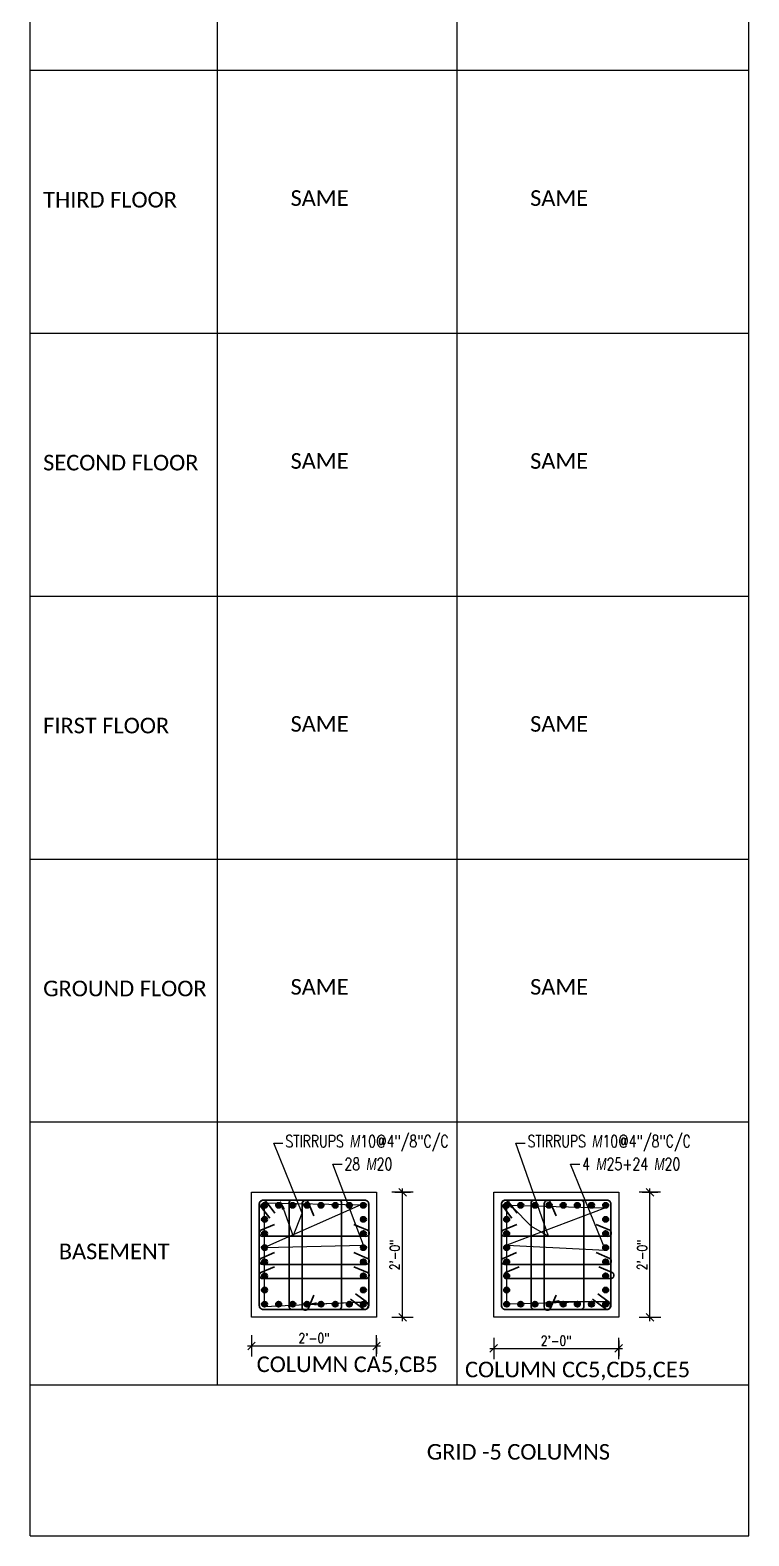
# Model space of a CAD drawing. Header units: inches. Extents: x 0 to 162649, y -36601 to -26324.
# Drawn here: x 143564.5 to 143702.5, y -29607 to -29317.8 of the extents above; entities that cross this region are included whole.
import ezdxf
from ezdxf import colors
from ezdxf.entities.mleader import LeaderData, LeaderLine
from ezdxf.math import Vec2, Vec3

# ---------------------------------------------------------------- set-up
doc = ezdxf.new("R2010")
doc.units = ezdxf.units.IN
doc.header["$MEASUREMENT"] = 0
for name, color, linetype, lineweight in [('Column', 211, 'Continuous', 9), ('dimention', 1, 'Continuous', 13), ('Line', 31, 'Continuous', 5), ('OL_AR_Text', 140, 'Continuous', 5), ('Rein', 3, 'Continuous', 30), ('Stirrups', 191, 'Continuous', 25), ('TEXT', 7, 'Continuous', 9)]:
    doc.layers.add(name, color=color, linetype=linetype, lineweight=lineweight)
doc.styles.add('1-8 Annotative Text', font='calibri.ttf', dxfattribs={"height": 0.125})
doc.styles.add('DIM', font='simplex.shx', dxfattribs={"width": 0.75})
doc.styles.add('rmtext', font='romans.shx', dxfattribs={"width": 0.8})
doc.dimstyles.new('DIM-24', dxfattribs={"dimscale": 24, "dimtxt": 0.078125, "dimasz": 0.0625, "dimexe": 0.0625, "dimexo": 0.015625, "dimgap": 0.015625, "dimtad": 1, "dimdec": 1, "dimzin": 3, "dimdsep": 46, "dimlunit": 4, "dimtxsty": 'rmtext', "dimblk": 'OBLIQUE', "dimcen": 0.09375, "dimdle": 0.03125, "dimclrd": 1, "dimclre": 1, "dimclrt": 2, "dimadec": 0, "dimazin": 0, "dimtfac": 0.75, "dimtdec": 1, "dimtix": 1, "dimtmove": 0, "dimatfit": 3, "dimfxl": 0.0625, "dimfxlon": 1, "dimfrac": 1, "dimtolj": 1, "dimtzin": 0, "dimlwd": -1, "dimlwe": 5, "dimarcsym": 0})

# ---------------------------------------------------------------- blocks, each defined once
blk = doc.blocks.new('_Oblique')
for p, q in [((-0.49, -0.49), (0.49, 0.49)), ((0, -1.37), (0, 1.38))]:
    blk.add_line(p, q)
blk = doc.blocks.new('*D789')
at = {"layer": 'Defpoints', "color": 0, "transparency": 16777216}
for p in [(143606.97, -29565), (143630.97, -29565), (143630.97, -29570.5)]:
    blk.add_point(p, dxfattribs=at)
at = {"layer": 'dimention', "color": 1, "lineweight": 5, "transparency": 16777216}
for p, q in [((143606.97, -29569), (143606.97, -29572)), ((143630.97, -29569), (143630.97, -29572))]:
    blk.add_line(p, q, dxfattribs=at)
at = {"layer": 'dimention', "color": 1, "transparency": 16777216}
blk.add_line((143606.22, -29570.5), (143631.72, -29570.5), dxfattribs=at)
at = {"layer": 'dimention', "color": 1, "transparency": 16777216, "xscale": 1.5, "yscale": 1.5, "zscale": 1.5, "rotation": 180}
blk.add_blockref('_Oblique', (143606.97, -29570.5), dxfattribs=at)
at = {"layer": 'dimention', "color": 1, "transparency": 16777216, "xscale": 1.5, "yscale": 1.5, "zscale": 1.5}
blk.add_blockref('_Oblique', (143630.97, -29570.5), dxfattribs=at)
at = {"layer": 'dimention', "color": 2, "transparency": 16777216, "insert": (143618.97, -29569.01), "char_height": 1.875, "attachment_point": 5, "style": 'rmtext'}
blk.add_mtext('\\A1;2\'-0"', dxfattribs=at)
blk = doc.blocks.new('*D790')
at = {"layer": 'Defpoints', "color": 0, "transparency": 16777216}
for p in [(143630.97, -29541), (143635.97, -29541), (143630.97, -29565)]:
    blk.add_point(p, dxfattribs=at)
at = {"layer": 'dimention', "color": 1, "transparency": 16777216}
blk.add_line((143635.97, -29565.75), (143635.97, -29540.25), dxfattribs=at)
at = {"layer": 'dimention', "color": 1, "lineweight": 5, "transparency": 16777216}
for p, q in [((143634.47, -29541), (143637.47, -29541)), ((143634.47, -29565), (143637.47, -29565))]:
    blk.add_line(p, q, dxfattribs=at)
at = {"layer": 'dimention', "color": 1, "transparency": 16777216, "xscale": 1.5, "yscale": 1.5, "zscale": 1.5}
for p, rotation in [((143635.97, -29541), 90), ((143635.97, -29565), 270)]:
    blk.add_blockref('_Oblique', p, dxfattribs=dict(at, rotation=rotation))
at = {"layer": 'dimention', "color": 2, "transparency": 16777216, "insert": (143634.48, -29553), "char_height": 1.875, "attachment_point": 5, "rotation": 90, "style": 'rmtext'}
blk.add_mtext('\\A1;2\'-0"', dxfattribs=at)
blk = doc.blocks.new('*D791')
at = {"layer": 'Defpoints', "color": 0, "transparency": 16777216}
for p in [(143653.47, -29565), (143677.47, -29565), (143677.47, -29571)]:
    blk.add_point(p, dxfattribs=at)
at = {"layer": 'dimention', "color": 1, "transparency": 16777216}
blk.add_line((143652.72, -29571), (143678.22, -29571), dxfattribs=at)
at = {"layer": 'dimention', "color": 1, "lineweight": 5, "transparency": 16777216}
for p, q in [((143653.47, -29569.5), (143653.47, -29572.5)), ((143677.47, -29569.5), (143677.47, -29572.5))]:
    blk.add_line(p, q, dxfattribs=at)
at = {"layer": 'dimention', "color": 1, "transparency": 16777216, "xscale": 1.5, "yscale": 1.5, "zscale": 1.5, "rotation": 180}
blk.add_blockref('_Oblique', (143653.47, -29571), dxfattribs=at)
at = {"layer": 'dimention', "color": 1, "transparency": 16777216, "xscale": 1.5, "yscale": 1.5, "zscale": 1.5}
blk.add_blockref('_Oblique', (143677.47, -29571), dxfattribs=at)
at = {"layer": 'dimention', "color": 2, "transparency": 16777216, "insert": (143665.47, -29569.51), "char_height": 1.875, "attachment_point": 5, "style": 'rmtext'}
blk.add_mtext('\\A1;2\'-0"', dxfattribs=at)
blk = doc.blocks.new('*D792')
at = {"layer": 'Defpoints', "color": 0, "transparency": 16777216}
for p in [(143677.47, -29541), (143683.47, -29541), (143677.47, -29565)]:
    blk.add_point(p, dxfattribs=at)
at = {"layer": 'dimention', "color": 1, "transparency": 16777216}
blk.add_line((143683.47, -29565.75), (143683.47, -29540.25), dxfattribs=at)
at = {"layer": 'dimention', "color": 1, "lineweight": 5, "transparency": 16777216}
for p, q in [((143681.97, -29541), (143684.97, -29541)), ((143681.97, -29565), (143684.97, -29565))]:
    blk.add_line(p, q, dxfattribs=at)
at = {"layer": 'dimention', "color": 1, "transparency": 16777216, "xscale": 1.5, "yscale": 1.5, "zscale": 1.5}
for p, rotation in [((143683.47, -29541), 90), ((143683.47, -29565), 270)]:
    blk.add_blockref('_Oblique', p, dxfattribs=dict(at, rotation=rotation))
at = {"layer": 'dimention', "color": 2, "transparency": 16777216, "insert": (143681.98, -29553), "char_height": 1.875, "attachment_point": 5, "rotation": 90, "style": 'rmtext'}
blk.add_mtext('\\A1;2\'-0"', dxfattribs=at)

msp = doc.modelspace()

# ---------------------------------------------------------------- hatches: boundary and pattern name
at = {"layer": 'Rein'}
h = msp.add_hatch(color=256, dxfattribs=at)
h.dxf.hatch_style = 1
h.paths.add_polyline_path([(143609.97, -29543.5, 1), (143608.97, -29543.5, 1)])
h = msp.add_hatch(color=256, dxfattribs=at)
h.dxf.hatch_style = 1
h.paths.add_polyline_path([(143612.68, -29543.5, 1), (143611.68, -29543.5, 1)])
h = msp.add_hatch(color=256, dxfattribs=at)
h.dxf.hatch_style = 1
h.paths.add_polyline_path([(143615.4, -29543.5, 1), (143614.4, -29543.5, 1)])
h = msp.add_hatch(color=256, dxfattribs=at)
h.dxf.hatch_style = 1
h.paths.add_polyline_path([(143618.11, -29543.5, 1), (143617.11, -29543.5, 1)])
h = msp.add_hatch(color=256, dxfattribs=at)
h.dxf.hatch_style = 1
h.paths.add_polyline_path([(143620.82, -29543.5, 1), (143619.82, -29543.5, 1)])
h = msp.add_hatch(color=256, dxfattribs=at)
h.dxf.hatch_style = 1
h.paths.add_polyline_path([(143623.54, -29543.5, 1), (143622.54, -29543.5, 1)])
h = msp.add_hatch(color=256, dxfattribs=at)
h.dxf.hatch_style = 1
h.paths.add_polyline_path([(143626.25, -29543.5, 1), (143625.25, -29543.5, 1)])
h = msp.add_hatch(color=256, dxfattribs=at)
h.dxf.hatch_style = 1
h.paths.add_polyline_path([(143628.97, -29543.5, 1), (143627.97, -29543.5, 1)])
h = msp.add_hatch(color=256, dxfattribs=at)
h.dxf.hatch_style = 1
h.paths.add_polyline_path([(143656.47, -29543.5, 1), (143655.47, -29543.5, 1)])
h = msp.add_hatch(color=256, dxfattribs=at)
h.dxf.hatch_style = 1
h.paths.add_polyline_path([(143659.18, -29543.5, 1), (143658.18, -29543.5, 1)])
h = msp.add_hatch(color=256, dxfattribs=at)
h.dxf.hatch_style = 1
h.paths.add_polyline_path([(143661.9, -29543.5, 1), (143660.9, -29543.5, 1)])
h = msp.add_hatch(color=256, dxfattribs=at)
h.dxf.hatch_style = 1
h.paths.add_polyline_path([(143664.61, -29543.5, 1), (143663.61, -29543.5, 1)])
h = msp.add_hatch(color=256, dxfattribs=at)
h.dxf.hatch_style = 1
h.paths.add_polyline_path([(143667.32, -29543.5, 1), (143666.32, -29543.5, 1)])
h = msp.add_hatch(color=256, dxfattribs=at)
h.dxf.hatch_style = 1
h.paths.add_polyline_path([(143670.04, -29543.5, 1), (143669.04, -29543.5, 1)])
h = msp.add_hatch(color=256, dxfattribs=at)
h.dxf.hatch_style = 1
h.paths.add_polyline_path([(143672.75, -29543.5, 1), (143671.75, -29543.5, 1)])
h = msp.add_hatch(color=256, dxfattribs=at)
h.dxf.hatch_style = 1
h.paths.add_polyline_path([(143675.47, -29543.5, 1), (143674.47, -29543.5, 1)])
h = msp.add_hatch(color=256, dxfattribs=at)
h.dxf.hatch_style = 1
h.paths.add_polyline_path([(143609.97, -29546.21, 1), (143608.97, -29546.21, 1)])
h = msp.add_hatch(color=256, dxfattribs=at)
h.dxf.hatch_style = 1
h.paths.add_polyline_path([(143628.97, -29546.21, 1), (143627.97, -29546.21, 1)])
h = msp.add_hatch(color=256, dxfattribs=at)
h.dxf.hatch_style = 1
h.paths.add_polyline_path([(143656.47, -29546.21, 1), (143655.47, -29546.21, 1)])
h = msp.add_hatch(color=256, dxfattribs=at)
h.dxf.hatch_style = 1
h.paths.add_polyline_path([(143675.47, -29546.21, 1), (143674.47, -29546.21, 1)])
h = msp.add_hatch(color=256, dxfattribs=at)
h.dxf.hatch_style = 1
h.paths.add_polyline_path([(143609.97, -29548.93, 1), (143608.97, -29548.93, 1)])
h = msp.add_hatch(color=256, dxfattribs=at)
h.dxf.hatch_style = 1
h.paths.add_polyline_path([(143628.97, -29548.93, 1), (143627.97, -29548.93, 1)])
h = msp.add_hatch(color=256, dxfattribs=at)
h.dxf.hatch_style = 1
h.paths.add_polyline_path([(143656.47, -29548.93, 1), (143655.47, -29548.93, 1)])
h = msp.add_hatch(color=256, dxfattribs=at)
h.dxf.hatch_style = 1
h.paths.add_polyline_path([(143675.47, -29548.93, 1), (143674.47, -29548.93, 1)])
h = msp.add_hatch(color=256, dxfattribs=at)
h.dxf.hatch_style = 1
h.paths.add_polyline_path([(143609.97, -29551.64, 1), (143608.97, -29551.64, 1)])
h = msp.add_hatch(color=256, dxfattribs=at)
h.dxf.hatch_style = 1
h.paths.add_polyline_path([(143628.97, -29551.64, 1), (143627.97, -29551.64, 1)])
h = msp.add_hatch(color=256, dxfattribs=at)
h.dxf.hatch_style = 1
h.paths.add_polyline_path([(143656.47, -29551.64, 1), (143655.47, -29551.64, 1)])
h = msp.add_hatch(color=256, dxfattribs=at)
h.dxf.hatch_style = 1
h.paths.add_polyline_path([(143675.47, -29551.64, 1), (143674.47, -29551.64, 1)])
h = msp.add_hatch(color=256, dxfattribs=at)
h.dxf.hatch_style = 1
h.paths.add_polyline_path([(143609.97, -29554.36, 1), (143608.97, -29554.36, 1)])
h = msp.add_hatch(color=256, dxfattribs=at)
h.dxf.hatch_style = 1
h.paths.add_polyline_path([(143628.97, -29554.36, 1), (143627.97, -29554.36, 1)])
h = msp.add_hatch(color=256, dxfattribs=at)
h.dxf.hatch_style = 1
h.paths.add_polyline_path([(143656.47, -29554.36, 1), (143655.47, -29554.36, 1)])
h = msp.add_hatch(color=256, dxfattribs=at)
h.dxf.hatch_style = 1
h.paths.add_polyline_path([(143675.47, -29554.36, 1), (143674.47, -29554.36, 1)])
h = msp.add_hatch(color=256, dxfattribs=at)
h.dxf.hatch_style = 1
h.paths.add_polyline_path([(143609.97, -29557.07, 1), (143608.97, -29557.07, 1)])
h = msp.add_hatch(color=256, dxfattribs=at)
h.dxf.hatch_style = 1
h.paths.add_polyline_path([(143628.97, -29557.07, 1), (143627.97, -29557.07, 1)])
h = msp.add_hatch(color=256, dxfattribs=at)
h.dxf.hatch_style = 1
h.paths.add_polyline_path([(143656.47, -29557.07, 1), (143655.47, -29557.07, 1)])
h = msp.add_hatch(color=256, dxfattribs=at)
h.dxf.hatch_style = 1
h.paths.add_polyline_path([(143675.47, -29557.07, 1), (143674.47, -29557.07, 1)])
h = msp.add_hatch(color=256, dxfattribs=at)
h.dxf.hatch_style = 1
h.paths.add_polyline_path([(143609.97, -29559.78, 1), (143608.97, -29559.78, 1)])
h = msp.add_hatch(color=256, dxfattribs=at)
h.dxf.hatch_style = 1
h.paths.add_polyline_path([(143628.97, -29559.78, 1), (143627.97, -29559.78, 1)])
h = msp.add_hatch(color=256, dxfattribs=at)
h.dxf.hatch_style = 1
h.paths.add_polyline_path([(143656.47, -29559.78, 1), (143655.47, -29559.78, 1)])
h = msp.add_hatch(color=256, dxfattribs=at)
h.dxf.hatch_style = 1
h.paths.add_polyline_path([(143675.47, -29559.78, 1), (143674.47, -29559.78, 1)])
h = msp.add_hatch(color=256, dxfattribs=at)
h.dxf.hatch_style = 1
h.paths.add_polyline_path([(143609.97, -29562.5, 1), (143608.97, -29562.5, 1)])
h = msp.add_hatch(color=256, dxfattribs=at)
h.dxf.hatch_style = 1
h.paths.add_polyline_path([(143612.68, -29562.5, 1), (143611.68, -29562.5, 1)])
h = msp.add_hatch(color=256, dxfattribs=at)
h.dxf.hatch_style = 1
h.paths.add_polyline_path([(143615.4, -29562.5, 1), (143614.4, -29562.5, 1)])
h = msp.add_hatch(color=256, dxfattribs=at)
h.dxf.hatch_style = 1
h.paths.add_polyline_path([(143618.11, -29562.5, 1), (143617.11, -29562.5, 1)])
h = msp.add_hatch(color=256, dxfattribs=at)
h.dxf.hatch_style = 1
h.paths.add_polyline_path([(143620.82, -29562.5, 1), (143619.82, -29562.5, 1)])
h = msp.add_hatch(color=256, dxfattribs=at)
h.dxf.hatch_style = 1
h.paths.add_polyline_path([(143623.54, -29562.5, 1), (143622.54, -29562.5, 1)])
h = msp.add_hatch(color=256, dxfattribs=at)
h.dxf.hatch_style = 1
h.paths.add_polyline_path([(143626.25, -29562.5, 1), (143625.25, -29562.5, 1)])
h = msp.add_hatch(color=256, dxfattribs=at)
h.dxf.hatch_style = 1
h.paths.add_polyline_path([(143628.97, -29562.5, 1), (143627.97, -29562.5, 1)])
h = msp.add_hatch(color=256, dxfattribs=at)
h.dxf.hatch_style = 1
h.paths.add_polyline_path([(143656.47, -29562.5, 1), (143655.47, -29562.5, 1)])
h = msp.add_hatch(color=256, dxfattribs=at)
h.dxf.hatch_style = 1
h.paths.add_polyline_path([(143659.18, -29562.5, 1), (143658.18, -29562.5, 1)])
h = msp.add_hatch(color=256, dxfattribs=at)
h.dxf.hatch_style = 1
h.paths.add_polyline_path([(143661.9, -29562.5, 1), (143660.9, -29562.5, 1)])
h = msp.add_hatch(color=256, dxfattribs=at)
h.dxf.hatch_style = 1
h.paths.add_polyline_path([(143664.61, -29562.5, 1), (143663.61, -29562.5, 1)])
h = msp.add_hatch(color=256, dxfattribs=at)
h.dxf.hatch_style = 1
h.paths.add_polyline_path([(143667.32, -29562.5, 1), (143666.32, -29562.5, 1)])
h = msp.add_hatch(color=256, dxfattribs=at)
h.dxf.hatch_style = 1
h.paths.add_polyline_path([(143670.04, -29562.5, 1), (143669.04, -29562.5, 1)])
h = msp.add_hatch(color=256, dxfattribs=at)
h.dxf.hatch_style = 1
h.paths.add_polyline_path([(143672.75, -29562.5, 1), (143671.75, -29562.5, 1)])
h = msp.add_hatch(color=256, dxfattribs=at)
h.dxf.hatch_style = 1
h.paths.add_polyline_path([(143675.47, -29562.5, 1), (143674.47, -29562.5, 1)])

# ---------------------------------------------------------------- linework, layer by layer
at = {"layer": 'Column'}
for p, q in [((143614.93, -29542.5), (143615.18, -29542.5)), ((143661.43, -29542.5), (143661.68, -29542.5))]:
    msp.add_line(p, q, dxfattribs=at)
for points in [[(143606.97, -29541), (143630.97, -29541), (143630.97, -29565), (143606.97, -29565)], [(143653.47, -29541), (143677.47, -29541), (143677.47, -29565), (143653.47, -29565)]]:
    msp.add_lwpolyline(points, close=True, dxfattribs=at)
at = {"layer": 'Line'}
for p, q in [((143564.47, -29607), (143564.47, -29073)), ((143600.47, -29578), (143600.47, -29073)), ((143646.47, -29578), (143646.47, -29073)), ((143702.47, -29607), (143702.47, -29073)), ((143564.47, -29325.5), (143702.47, -29325.5)), ((143564.47, -29376), (143702.47, -29376)), ((143564.47, -29426.5), (143702.47, -29426.5)), ((143564.47, -29477), (143702.47, -29477)), ((143564.47, -29527.5), (143702.47, -29527.5)), ((143564.47, -29578), (143702.47, -29578)), ((143564.47, -29607), (143702.47, -29607))]:
    msp.add_line(p, q, dxfattribs=at)
at = {"layer": 'Rein'}
for centre in [(143609.47, -29543.5), (143612.18, -29543.5), (143614.9, -29543.5), (143617.61, -29543.5), (143620.32, -29543.5), (143623.04, -29543.5), (143625.75, -29543.5), (143628.47, -29543.5), (143655.97, -29543.5), (143658.68, -29543.5), (143661.4, -29543.5), (143664.11, -29543.5), (143666.82, -29543.5), (143669.54, -29543.5), (143672.25, -29543.5), (143674.97, -29543.5), (143609.47, -29546.21), (143628.47, -29546.21), (143655.97, -29546.21), (143674.97, -29546.21), (143609.47, -29548.93), (143628.47, -29548.93), (143655.97, -29548.93), (143674.97, -29548.93), (143609.47, -29551.64), (143628.47, -29551.64), (143655.97, -29551.64), (143674.97, -29551.64), (143609.47, -29554.36), (143628.47, -29554.36), (143655.97, -29554.36), (143674.97, -29554.36), (143609.47, -29557.07), (143628.47, -29557.07), (143655.97, -29557.07), (143674.97, -29557.07), (143609.47, -29559.78), (143628.47, -29559.78), (143655.97, -29559.78), (143674.97, -29559.78), (143609.47, -29562.5), (143612.18, -29562.5), (143614.9, -29562.5), (143617.61, -29562.5), (143620.32, -29562.5), (143623.04, -29562.5), (143625.75, -29562.5), (143628.47, -29562.5), (143655.97, -29562.5), (143658.68, -29562.5), (143661.4, -29562.5), (143664.11, -29562.5), (143666.82, -29562.5), (143669.54, -29562.5), (143672.25, -29562.5), (143674.97, -29562.5)]:
    msp.add_circle(centre, 0.5, dxfattribs=at)
at = {"layer": 'Stirrups'}
for p, q in [((143609.96, -29543), (143611.47, -29545)), ((143617.84, -29542.88), (143618.97, -29545.5)), ((143656.46, -29543), (143657.97, -29545)), ((143664.34, -29542.88), (143665.47, -29545.5)), ((143608.47, -29543.34), (143610.47, -29546)), ((143614.18, -29543.25), (143614.18, -29563.03)), ((143616.68, -29543.25), (143616.68, -29563.1)), ((143624.25, -29543.25), (143624.25, -29562.75)), ((143654.97, -29543.34), (143656.97, -29546)), ((143660.68, -29543.25), (143660.68, -29563.03)), ((143663.18, -29543.25), (143663.18, -29563.1)), ((143670.75, -29543.25), (143670.75, -29562.75)), ((143608.77, -29548.3), (143611.39, -29547.18)), ((143629.25, -29548.3), (143626.64, -29547.18)), ((143655.27, -29548.3), (143657.89, -29547.18)), ((143675.75, -29548.3), (143673.14, -29547.18)), ((143609.14, -29549.46), (143628.99, -29549.46)), ((143655.64, -29549.46), (143675.49, -29549.46)), ((143608.76, -29553.7), (143611.38, -29552.58)), ((143629.25, -29553.7), (143626.63, -29552.58)), ((143655.26, -29553.7), (143657.88, -29552.58)), ((143675.75, -29553.7), (143673.13, -29552.58)), ((143608.76, -29556.42), (143611.38, -29555.3)), ((143609.13, -29554.87), (143628.99, -29554.87)), ((143609.13, -29557.58), (143628.99, -29557.58)), ((143629.25, -29556.42), (143626.63, -29555.3)), ((143655.63, -29554.87), (143675.49, -29554.87)), ((143655.76, -29556.42), (143658.38, -29555.3)), ((143656.13, -29557.58), (143675.99, -29557.58)), ((143676.25, -29556.42), (143673.63, -29555.3)), ((143617.84, -29563.37), (143618.97, -29560.75)), ((143628.63, -29563.5), (143625.97, -29561.5)), ((143628.97, -29562.01), (143626.97, -29560.5)), ((143664.34, -29563.37), (143665.47, -29560.75)), ((143675.13, -29563.5), (143672.47, -29561.5)), ((143675.47, -29562.01), (143673.47, -29560.5))]:
    msp.add_line(p, q, dxfattribs=at)
for points in [[(143609.22, -29542.5), (143628.72, -29542.5, -0.414214), (143629.47, -29543.25), (143629.47, -29562.75, -0.414214), (143628.72, -29563.5), (143609.22, -29563.5, -0.414214), (143608.47, -29562.75), (143608.47, -29543.25, -0.414214)], [(143655.72, -29542.5), (143675.22, -29542.5, -0.414214), (143675.97, -29543.25), (143675.97, -29562.75, -0.414214), (143675.22, -29563.5), (143655.72, -29563.5, -0.414214), (143654.97, -29562.75), (143654.97, -29543.25, -0.414214)]]:
    msp.add_lwpolyline(points, format="xyb", close=True, dxfattribs=at)
for centre, radius, start, end in [((143609.24, -29543.31), 0.778, 23.7791, 175.3085), ((143614.79, -29543.11), 0.624, 76.7473, 193.2527), ((143617.3, -29543.2), 0.626, 15.9324, 184.7989), ((143623.65, -29543.11), 0.624, 346.7473, 103.2527), ((143655.74, -29543.31), 0.778, 23.7791, 175.3085), ((143661.29, -29543.11), 0.624, 76.7473, 193.2527), ((143663.8, -29543.2), 0.626, 15.9324, 184.7989), ((143670.15, -29543.11), 0.624, 346.7473, 103.2527), ((143609.08, -29548.84), 0.626, 105.9324, 274.7989), ((143628.94, -29548.84), 0.626, 265.2011, 74.0676), ((143655.58, -29548.84), 0.626, 105.9324, 274.7989), ((143675.44, -29548.84), 0.626, 265.2011, 74.0676), ((143609.08, -29554.24), 0.626, 105.9324, 274.7989), ((143628.94, -29554.24), 0.626, 265.2011, 74.0676), ((143655.58, -29554.24), 0.626, 105.9324, 274.7989), ((143675.44, -29554.24), 0.626, 265.2011, 74.0676), ((143609.08, -29556.96), 0.626, 105.9324, 274.7989), ((143628.94, -29556.96), 0.626, 265.2011, 74.0676), ((143656.08, -29556.96), 0.626, 105.9324, 274.7989), ((143675.94, -29556.96), 0.626, 265.2011, 74.0676), ((143614.79, -29562.89), 0.624, 166.7473, 283.2527), ((143617.3, -29563.05), 0.626, 175.2011, 344.0676), ((143623.65, -29562.89), 0.624, 256.7473, 13.2527), ((143628.65, -29562.72), 0.778, 274.6915, 66.2209), ((143661.29, -29562.89), 0.624, 166.7473, 283.2527), ((143663.8, -29563.05), 0.626, 175.2011, 344.0676), ((143670.15, -29562.89), 0.624, 256.7473, 13.2527), ((143675.15, -29562.72), 0.778, 274.6915, 66.2209)]:
    msp.add_arc(centre, radius, start, end, dxfattribs=at)

# ---------------------------------------------------------------- texts
at = {"layer": 'OL_AR_Text', "char_height": 3, "attachment_point": 1, "style": '1-8 Annotative Text'}
for s, insert in [('THIRD FLOOR', (143566.97, -29348.86)), ('SAME', (143614.47, -29348.54)), ('SAME', (143660.47, -29348.54)), ('SECOND FLOOR', (143566.97, -29399.36)), ('SAME', (143614.47, -29399.04)), ('SAME', (143660.47, -29399.04)), ('FIRST FLOOR', (143566.97, -29449.86)), ('SAME', (143614.47, -29449.54)), ('SAME', (143660.47, -29449.54)), ('GROUND FLOOR', (143566.97, -29500.36)), ('SAME', (143614.47, -29500.04)), ('SAME', (143660.47, -29500.04)), ('BASEMENT', (143569.97, -29550.86)), ('GRID -5 COLUMNS', (143640.63, -29589.36))]:
    msp.add_mtext_dynamic_manual_height_columns(s, width=432.2308, gutter_width=60, heights=[0], dxfattribs=dict(at, insert=insert))
for s, insert in [('COLUMN CA5,CB5', (143607.97, -29572.54)), ('COLUMN CC5,CD5,CE5', (143647.97, -29573.54))]:
    msp.add_mtext(s, dxfattribs=dict(at, insert=insert))

# ---------------------------------------------------------------- dimensions: what is measured, and where the dimension line sits
at = {"layer": 'dimention'}
for base, p1, p2, picture, middle in [((143635.97, -29541), (143630.97, -29565), (143630.97, -29541), '*D790', (143634.48, -29553)), ((143683.47, -29541), (143677.47, -29565), (143677.47, -29541), '*D792', (143681.98, -29553))]:
    dim = msp.add_linear_dim(base=base, p1=p1, p2=p2, angle=90, dimstyle='DIM-24', dxfattribs=at)
    dim.commit()
    dim.dimension.update_dxf_attribs({"geometry": picture, "text_midpoint": middle})
for base, p1, p2, picture, middle in [((143630.97, -29570.5), (143606.97, -29565), (143630.97, -29565), '*D789', (143618.97, -29569.01)), ((143677.47, -29571), (143653.47, -29565), (143677.47, -29565), '*D791', (143665.47, -29569.51))]:
    dim = msp.add_linear_dim(base=base, p1=p1, p2=p2, dimstyle='DIM-24', dxfattribs=at)
    dim.commit()
    dim.dimension.update_dxf_attribs({"geometry": picture, "text_midpoint": middle})

# ---------------------------------------------------------------- leaders
at = {"layer": 'TEXT'}
ml = msp.add_multileader_mtext('Standard', dxfattribs=at)
ml.set_content('STIRRUPS {\\Fgothici|c0;M}10@4"/8"C/C', color=256, style='DIM')
ml.set_leader_properties(color=1, linetype='ByLayer', lineweight=9)
ml.build(insert=Vec2(0, 0))
ml.multileader.update_dxf_attribs({"text_right_attachment_type": 2, "dogleg_length": 0.25, "arrow_head_size": 1.88, "scale": 40})
ctx = ml.context
ctx.base_point, ctx.scale, ctx.char_height, ctx.arrow_head_size, ctx.landing_gap_size, ctx.plane_origin = Vec3(143613, -29531.59), 40, 2.3438, 1.88, 0.469, Vec3(143496.16, -29537.24)
ctx.right_attachment = 2
notes = []
notes.append((ctx, [(0, (1, 1, 0), (143611.24, -29531.59), (1, 0), 1.76, [(2, [(143612.47, -29542.5), (143614.97, -29549.46), (143616.68, -29545)], 0, [])])]))
ctx.mtext.insert, ctx.mtext.flow_direction = Vec3(143613.47, -29530.02), 5
ml = msp.add_multileader_mtext('Standard', dxfattribs=at)
ml.set_content('STIRRUPS {\\Fgothici|c0;M}10@4"/8"C/C', color=256, style='DIM')
ml.set_leader_properties(color=1, linetype='ByLayer', lineweight=9)
ml.build(insert=Vec2(0, 0))
ml.multileader.update_dxf_attribs({"text_right_attachment_type": 2, "dogleg_length": 0.25, "arrow_head_size": 1.88, "scale": 40})
ctx = ml.context
ctx.base_point, ctx.scale, ctx.char_height, ctx.arrow_head_size, ctx.landing_gap_size, ctx.plane_origin = Vec3(143659.5, -29531.59), 40, 2.3438, 1.88, 0.469, Vec3(143588.66, -29537.24)
ctx.right_attachment = 2
notes.append((ctx, [(0, (1, 1, 0), (143657.74, -29531.59), (1, 0), 1.76, [(2, [(143655.74, -29542.53), (143660.68, -29547.5), (143663.97, -29549.46)], 0, [])])]))
ctx.mtext.insert, ctx.mtext.flow_direction = Vec3(143659.97, -29530.02), 5
ml = msp.add_multileader_mtext('Standard', dxfattribs=at)
ml.set_content('28 {\\Fgothici|c0;M}20', color=256, style='DIM')
ml.set_leader_properties(color=1, linetype='ByLayer', lineweight=9)
ml.build(insert=Vec2(0, 0))
ml.multileader.update_dxf_attribs({"text_right_attachment_type": 2, "dogleg_length": 0.25, "arrow_head_size": 1.88, "scale": 40})
ctx = ml.context
ctx.base_point, ctx.scale, ctx.char_height, ctx.arrow_head_size, ctx.landing_gap_size, ctx.plane_origin = Vec3(143624.35, -29535.59), 40, 2.3438, 1.88, 0.469, Vec3(143506.16, -29541.24)
ctx.right_attachment = 2
notes.append((ctx, [(0, (1, 1, 0), (143622.59, -29535.59), (1, 0), 1.76, [(6, [(143617.61, -29562.5), (143628.11, -29562.14), (143609.47, -29563), (143609.47, -29543), (143627.97, -29543.43), (143609.47, -29551.64), (143628.47, -29551.14)], 0, [])])]))
ctx.mtext.insert, ctx.mtext.flow_direction = Vec3(143624.82, -29534.41), 5
ml = msp.add_multileader_mtext('Standard', dxfattribs=at)
ml.set_content('4 {\\Fgothici|c0;M}25+24 {\\Fgothici|c0;M}20', color=256, style='DIM')
ml.set_leader_properties(color=1, linetype='ByLayer', lineweight=9)
ml.build(insert=Vec2(0, 0))
ml.multileader.update_dxf_attribs({"text_right_attachment_type": 2, "dogleg_length": 0.25, "arrow_head_size": 1.88, "scale": 40})
ctx = ml.context
ctx.base_point, ctx.scale, ctx.char_height, ctx.arrow_head_size, ctx.landing_gap_size, ctx.plane_origin = Vec3(143670, -29535.59), 40, 2.3438, 1.88, 0.469, Vec3(143598.66, -29541.24)
ctx.right_attachment = 2
notes.append((ctx, [(0, (1, 1, 0), (143668.24, -29535.59), (1, 0), 1.76, [(6, [(143664.2, -29562.01), (143674.97, -29562), (143655.97, -29562.5), (143655.97, -29543.5), (143674.97, -29544), (143655.97, -29551.14), (143674.97, -29552.14)], 0, [])])]))
ctx.mtext.insert, ctx.mtext.flow_direction = Vec3(143670.47, -29534.41), 5
for ctx, leaders in notes:
    for number, flags, end, landing, length, lines in leaders:
        leader = LeaderData()
        leader.index, (leader.has_last_leader_line, leader.has_dogleg_vector, leader.attachment_direction) = number, flags
        leader.last_leader_point, leader.dogleg_vector, leader.dogleg_length = Vec3(end), Vec3(landing), length
        for number, points, colour, breaks in lines:
            line = LeaderLine()
            line.index, line.vertices, line.color, line.breaks = number, Vec3.list(points), colors.encode_raw_color(colour), breaks
            leader.lines.append(line)
        ctx.leaders.append(leader)

doc.saveas('drawing.dxf')
